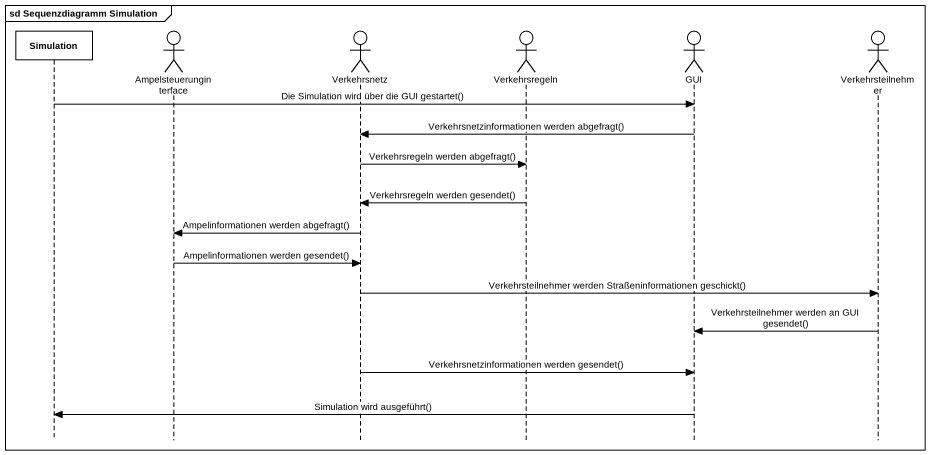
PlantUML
@startuml
mainframe sd Sequenzdiagramm Simulation
hide footbox
participant Simulation
actor Ampelsteuerunginterface
actor Verkehrsnetz
actor Verkehrsregeln
actor GUI
actor Verkehrsteilnehmer

Simulation -> GUI : Die Simulation wird über die GUI gestartet()
GUI -> Verkehrsnetz : Verkehrsnetzinformationen werden abgefragt()
Verkehrsnetz -> Verkehrsregeln : Verkehrsregeln werden abgefragt()
Verkehrsregeln -> Verkehrsnetz : Verkehrsregeln werden gesendet()
Verkehrsnetz -> Ampelsteuerunginterface : Ampelinformationen werden abgefragt()
Ampelsteuerunginterface -> Verkehrsnetz : Ampelinformationen werden gesendet()
Verkehrsnetz -> Verkehrsteilnehmer : Verkehrsteilnehmer werden Straßeninformationen geschickt()
Verkehrsteilnehmer -> GUI : Verkehrsteilnehmer werden an GUI gesendet()
Verkehrsnetz -> GUI : Verkehrsnetzinformationen werden gesendet()
GUI -> Simulation : Simulation wird ausgeführt()
@enduml
